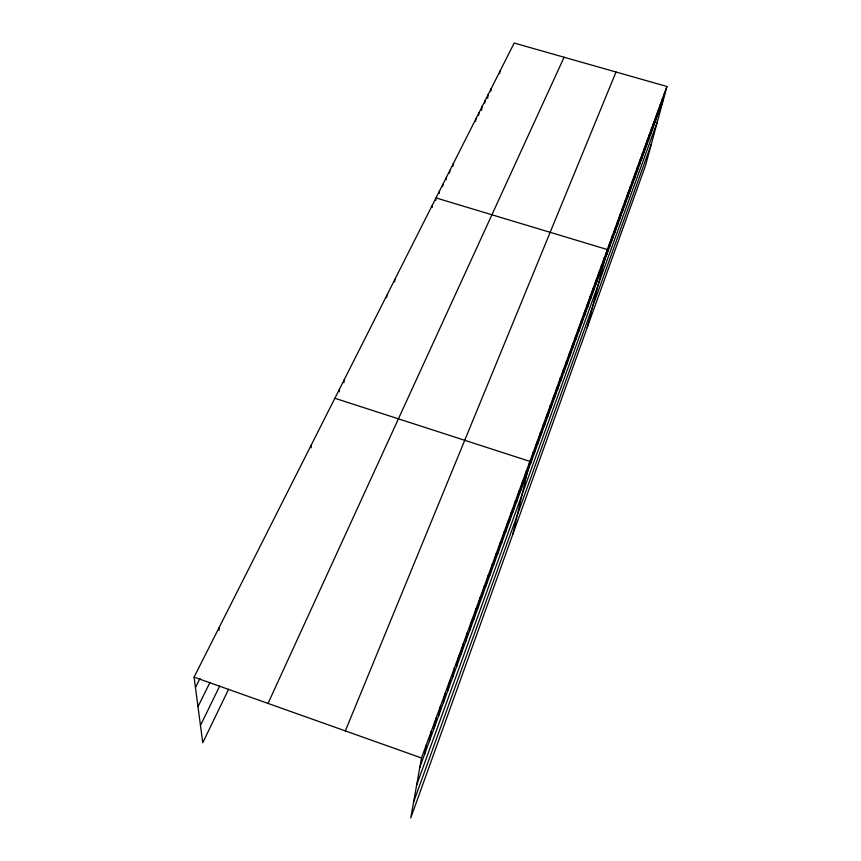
<?xml version="1.0" encoding="UTF-8"?>
<svg xmlns="http://www.w3.org/2000/svg" width="861" height="861" viewBox="0 0 861 861"><rect width="100%" height="100%" fill="white"/><g stroke="black" fill="none" stroke-linecap="round" stroke-linejoin="round"><path stroke-width="1.29" d="M311.165 447.763L311.198 445.148M339.374 391.798L339.482 389.129M343.916 382.768L344.034 380.099M386.675 297.702L386.869 295.248M394.672 281.838L394.876 279.384M432.179 207.436L432.459 204.95M435.72 200.409L436 197.922L607.317 249.55L587.159 327.729M439.228 193.456L439.508 190.97M442.694 186.579L442.984 184.093M446.127 179.766L446.418 177.28M449.528 173.029L449.829 170.532M452.897 166.345L453.198 163.859M475.541 121.412L475.885 118.926M478.662 115.245L478.996 112.748M481.568 110.369L482.085 106.635M484.797 103.072L485.141 100.586M487.638 98.315L488.165 94.581M490.813 91.126L491.168 88.64M499.628 73.637L499.993 71.151M666.92 86.487L421.503 757.981L410.751 817.95L645.492 165.624L666.92 86.487L514.178 43.05L194.08 677.144L202.766 742.752L228.628 689.198M424.645 754.182L426.399 744.593M429.424 741.095L431.232 731.387M434.127 728.18L435.989 718.365M438.776 715.437L440.681 705.514M443.361 702.856L445.309 692.836M447.881 690.457L449.883 680.33M452.348 678.21L454.393 667.996M456.75 666.123L458.838 655.824M461.098 654.199L463.229 643.813M465.381 642.435L467.566 631.963M469.622 630.812L471.839 620.254M473.808 619.339L476.058 608.705M477.93 608.017L480.223 597.308M482.009 596.834L484.345 586.05M486.034 585.792L488.402 574.944M490.017 574.879L492.417 563.966M493.934 564.116L496.377 553.128M497.819 553.472L500.284 542.43M501.651 542.968L504.148 531.861M505.429 532.582L507.958 521.422M509.174 522.326L511.725 511.111M512.865 512.198L515.448 500.93M516.514 502.189L519.129 490.867M520.119 492.288L522.767 480.922M523.682 482.515L526.351 471.096M512.672 534.724L529.902 461.388L334.864 398.266M530.72 463.218L533.443 451.702M534.197 453.682L536.941 442.134M537.63 444.276L540.396 432.685M541.02 434.966L543.808 423.343M544.378 425.764L547.187 414.098M547.693 416.67L550.523 404.971M550.965 407.683L553.817 395.942M554.204 398.794L557.078 387.019M557.411 390.001L560.307 378.205M560.586 381.305L563.492 369.477M563.718 372.716L566.646 360.856M566.818 364.214L569.756 352.332M569.874 355.808L572.845 343.894M572.909 347.489L575.891 335.564M575.912 339.266L578.904 327.309M578.872 331.13L581.885 319.151M581.81 323.079L584.834 311.079M584.716 315.115L587.751 303.104M587.579 307.237L590.635 295.205M590.431 299.445L593.487 287.391M593.24 291.728L596.318 279.664M596.016 284.098L599.105 272.022M598.772 276.542L601.871 264.456M601.495 269.073L604.616 256.965M606.865 254.35L609.997 242.221M609.502 247.107L612.655 234.967M612.117 239.928L615.281 227.778M614.711 232.825L617.875 220.674M617.272 225.797L620.447 213.636M619.812 218.845L622.998 206.662M622.32 211.946L625.516 199.774M624.806 205.133L628.013 192.939M627.271 198.374L630.478 186.18M629.714 191.68L632.932 179.486M632.125 185.061L635.353 172.857M634.514 178.507L637.743 166.302M636.882 172.006L640.121 159.802M639.228 165.57L642.478 153.366M641.553 159.199L644.803 146.994M643.856 152.892L647.106 140.677M646.127 146.639L649.398 134.434M648.387 140.451L651.659 128.235M650.625 134.316L653.897 122.101M652.842 128.235L656.125 116.031M655.038 122.208L658.321 110.014M657.212 116.246L660.495 104.052M659.365 110.337L662.658 98.143M661.496 104.482L664.8 92.288M413.592 802.129L651.271 144.282M419.802 767.463L663.616 98.681M416.659 784.984L657.427 121.53M345.347 730.914L616.024 72.012M268.029 703.426L564.095 57.246M200.473 725.414L219.663 686.131M197.987 706.655L210.052 682.278M195.458 687.498L200 678.436M194.08 677.144L421.503 757.981M218.92 627.949L219.146 630.327"/></g></svg>
